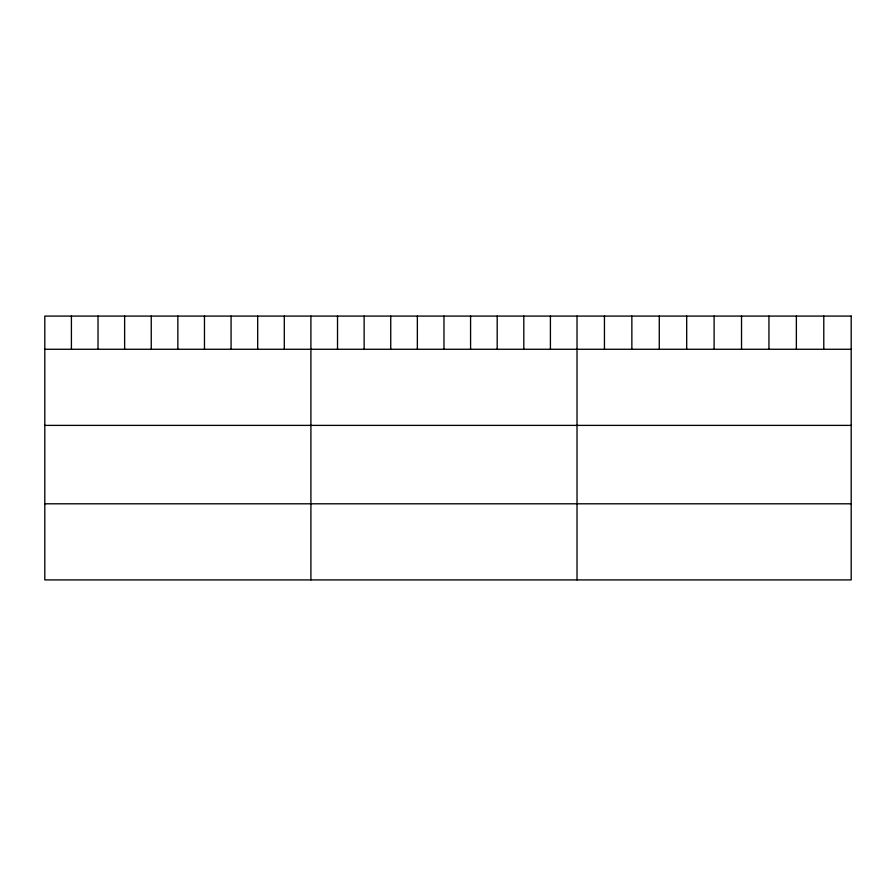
<?xml version="1.0" encoding="UTF-8"?>
<svg xmlns="http://www.w3.org/2000/svg" width="896" height="896" viewBox="0 0 896 896"><rect width="100%" height="100%" fill="white"/><g stroke="black" fill="none" stroke-linecap="round" stroke-linejoin="round"><path stroke-width="1.34" d="M44.8 349.272L851.2 349.272M44.8 425.387L851.2 425.387M44.8 503.798L851.2 503.798M823.782 316.086L823.782 349.272M796.365 316.086L796.365 349.272M768.947 316.086L768.947 349.272M741.53 316.086L741.53 349.272M714.112 316.086L714.112 349.272M686.694 316.086L686.694 349.272M659.277 316.086L659.277 349.272M631.859 316.086L631.859 349.272M604.442 316.086L604.442 349.272M577.024 316.086L577.024 579.914M550.413 316.086L550.413 349.272M523.802 316.086L523.802 349.272M497.19 316.086L497.19 349.272M470.579 316.086L470.579 349.272M443.968 316.086L443.968 349.272M417.357 316.086L417.357 349.272M390.746 316.086L390.746 349.272M364.134 316.086L364.134 349.272M337.523 316.086L337.523 349.272M310.912 316.086L310.912 579.914M284.301 316.086L284.301 349.272M257.69 316.086L257.69 349.272M231.078 316.086L231.078 349.272M204.467 316.086L204.467 349.272M177.856 316.086L177.856 349.272M151.245 316.086L151.245 349.272M124.634 316.086L124.634 349.272M98.022 316.086L98.022 349.272M71.411 316.086L71.411 349.272M851.2 316.086L44.8 316.086L44.8 579.914L851.2 579.914L851.2 316.086"/></g></svg>
